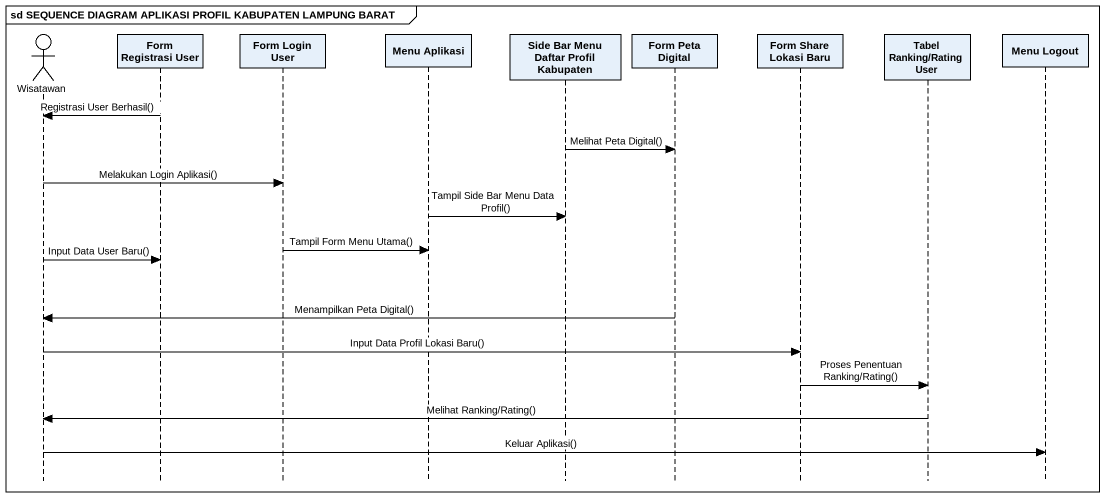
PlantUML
@startuml
mainframe sd SEQUENCE DIAGRAM APLIKASI PROFIL KABUPATEN LAMPUNG BARAT
hide footbox
actor Wisatawan
participant "Form Registrasi User" as Form_Registrasi_User
participant "Form Login User" as Form_Login_User
participant "Menu Aplikasi" as Menu_Aplikasi
participant "Side Bar Menu Daftar Profil Kabupaten" as Side_Bar_Menu_Daftar_Profil
participant "Form Peta Digital" as Form_Peta_Digital
participant "Form Share Lokasi Baru" as Form_Share_Lokasi_Baru
participant "Tabel Ranking/Rating User" as Tabel_Ranking_Rating_User
participant "Menu Logout" as Menu_Logout

Form_Registrasi_User -> Wisatawan : Registrasi User Berhasil()
Side_Bar_Menu_Daftar_Profil -> Form_Peta_Digital : Melihat Peta Digital()
Wisatawan -> Form_Login_User : Melakukan Login Aplikasi()
Menu_Aplikasi -> Side_Bar_Menu_Daftar_Profil : Tampil Side Bar Menu Data Profil()
Form_Login_User -> Menu_Aplikasi : Tampil Form Menu Utama()
Wisatawan -> Form_Registrasi_User : Input Data User Baru()
Form_Peta_Digital -> Wisatawan : Menampilkan Peta Digital()
Wisatawan -> Form_Share_Lokasi_Baru : Input Data Profil Lokasi Baru()
Form_Share_Lokasi_Baru -> Tabel_Ranking_Rating_User : Proses Penentuan Ranking/Rating()
Tabel_Ranking_Rating_User -> Wisatawan : Melihat Ranking/Rating()
Wisatawan -> Menu_Logout : Keluar Aplikasi()
@enduml
